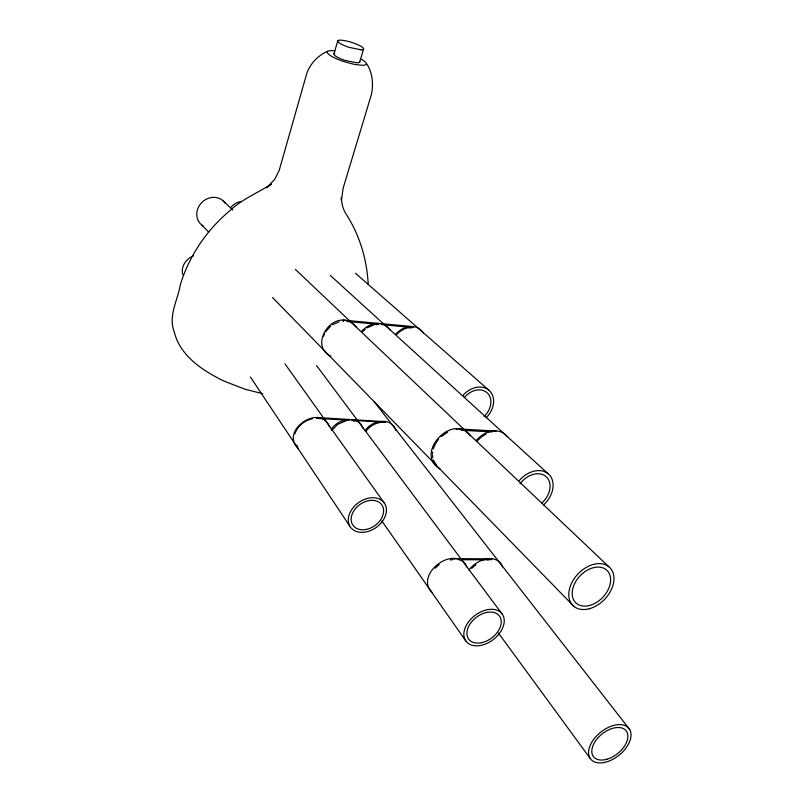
<?xml version="1.0" encoding="UTF-8"?>
<svg xmlns="http://www.w3.org/2000/svg" width="803" height="803" viewBox="0 0 803 803"><rect width="100%" height="100%" fill="white"/><g stroke="black" fill="none" stroke-linecap="round" stroke-linejoin="round"><path stroke-width="1.2" d="M412.581 327.152C415.763 325.506 421.535 329.812 423.452 333.054M456.636 429.675L456.114 429.173M316.733 418.002L317.024 417.49L385.631 421.726L385.33 422.227L351.734 420.36M432.375 454.066L432.717 451.989M333.988 53.801L337.802 40.802M359.664 62.122L363.558 49.154M323.549 336.296L324.442 334.028M433.229 448.877L435.387 443.738L438.699 439.03M294.992 433.67C297.451 426.122 304.568 420.411 312.447 418.714M325.586 331.87L330.665 326.028M491.486 558.998L491.637 559.832M331.117 429.826C337.17 418.684 358.479 414.177 363.137 428.651M331.82 430.408L337.712 424.365L346.404 420.631M365.295 430.589C371.488 420.31 391.713 416.526 395.839 430.378M365.977 431.191C370.093 425.61 376.958 422.037 383.924 422.157M468.892 570.13C473.86 563.475 481.81 558.928 490.171 558.597M476.34 440.235C480.074 436.3 484.57 432.857 489.94 431.592M477.173 440.957L481.368 436.993L486.086 434.062M441.269 436.611L447.803 432.034M395.608 334.279C399.834 329.601 406.94 325.486 413.063 326.931C411.778 328.999 407.111 326.751 405.124 328.748M396.311 334.871L399.894 331.529L404.019 329.089M361.731 331.258C366.81 325.576 375.021 321.762 382.589 324.241M362.454 331.86L365.184 329.32M434.985 568.293L439.231 564.639M471.712 568.313L475.898 564.7M367.142 327.865L373.656 324.974M332.472 324.723L339.127 321.802M327.504 51.322C317.928 55.497 310.259 63.608 306.776 73.474L279.173 170.457L274.807 179.199L266.686 187.812L271.414 183.997C257.512 193.152 241.593 199.325 229.367 211.139C206.441 230.29 189.167 256.087 180.354 284.643C177.824 300.011 167.998 316.031 174.211 331.729C180.103 356.291 203.53 371.297 224.82 381.445L245.066 389.244L262.711 393.691M412.872 326.57L343.453 320.136L343.222 320.999M343.343 321.11L343.453 320.136M385.47 421.314L385.219 422.077M486.759 560.062L490.362 559.631M453.836 558.446C438.197 557.744 418.192 579.234 432.255 592.654M450.322 559.932L452.792 559.641M492.038 431.141C497.589 430.107 504.093 431.863 507.255 436.822M329.611 426.885C319.935 402.554 279.032 431.101 298.495 448.596M375.894 324.583L378.123 324.482M453.755 558.647L491.807 558.798M458.654 559.711L485.534 559.811M349.245 420.22L316.884 418.423L317.024 417.49M456.435 428.862L496.113 431.02M461.273 430.257L492.269 431.934M334.721 50.86L331.177 50.649A20.416 4.316 17.3 0 0 344.427 61.761L354.464 64.401L362.464 65.324A20.416 4.316 17.3 0 0 360.386 58.77M347.067 321.451L378.052 324.312M381.776 324.663L412.772 327.524M454.016 558.446C459.326 558.476 465.238 561.367 466.613 566.868M490.352 558.597C495.531 558.607 501.243 561.528 502.477 566.898M352.848 420.712L354.876 421.093M348.281 321.07C328.688 313.863 310.068 346.806 330.886 356.261M440.114 468.982C413.575 454.036 452.551 411.889 470.407 435.738M349.395 321.33L353.179 323.579L356.181 326.962M384.587 325.054L387.347 326.711L390.248 330.043M355.488 273.251L488.927 390.228M330.214 275.319L548.178 473.78M222.752 200.499L232.75 209.974M295.424 269.437L608.825 566.727M296.317 445.083L297.672 446.428M201.694 224.95L208.69 232.117M272.518 297.522L574.205 606.646M436.2 464.827L433.339 459.999M374.369 401.942L629.592 729.375A24.512 14.725 -38.7 0 1 606.556 761.906A24.512 14.725 -38.7 0 1 593.246 739.985A24.512 14.725 -38.7 0 1 629.592 729.375M316.573 365.616L502.487 614.456A22.645 15.147 -37.4 0 1 481.981 645.15A22.645 15.147 -37.4 0 1 467.677 623.088A22.645 15.147 -37.4 0 1 502.487 614.456M453.936 558.637L454.137 559.159M498.362 632.965L590.165 758.383M284.945 363.819L384.416 503.16A20.798 15.247 -35.7 0 1 366.248 531.907A20.798 15.247 -35.7 0 1 351.413 510.066A20.798 15.247 -35.7 0 1 384.416 503.16M381.847 520.956L465.76 640.904M250.426 377.049L350.449 527.139M366.82 63.929C372.482 72.812 373.556 84.024 371.508 94.202L343.132 188.193L341.436 200.359L341.375 197.468C341.476 202.808 342.751 208.148 345.3 212.855C359.282 234.014 366.981 259.008 368.175 284.282M432.506 455.281L432.757 457.72M182.853 274.827A15.98 13.641 -32.6 0 1 193.543 255.816M462.919 395.488A20.748 16.1 -47.8 0 1 489.459 390.7A20.748 16.1 -47.8 0 1 486.126 417.761M464.796 397.063A17.636 13.681 -47.8 0 1 487.481 393.129A17.636 13.681 -47.8 0 1 484.189 416.315M519.33 480.475A23.417 17.264 -47 0 1 549.061 474.583A23.417 17.264 -47 0 1 543.591 504.906M230.883 207.294A15.98 14.223 -45.8 0 1 241.522 201.402M520.063 483.767A19.904 14.675 -47 0 1 546.08 476.611A19.904 14.675 -47 0 1 541.995 502.909M203.249 226.044A16.15 14.524 -43.9 0 1 201.643 202.637A16.15 14.524 -43.9 0 1 225.282 203.33M359.634 61.329A13.51 2.861 17.3 0 1 357.164 62.825L345.26 60.456A13.51 2.861 17.3 0 1 334.821 53.299M361.069 49.796L349.134 47.367A13.561 2.75 17.4 0 1 338.274 40.431A13.561 2.75 17.4 0 1 356.542 44.155A13.561 2.75 17.4 0 1 361.069 49.796M366.459 529.398A17.676 12.958 -35.7 0 0 381.877 504.946A17.676 12.958 -35.7 0 0 353.822 510.849A17.676 12.958 -35.7 0 0 366.459 529.398M482.342 642.53A19.242 12.878 -37.4 0 0 499.737 616.433A19.242 12.878 -37.4 0 0 470.146 623.811A19.242 12.878 -37.4 0 0 482.342 642.53M607.098 759.206A20.828 12.517 -38.7 0 0 626.641 731.543A20.828 12.517 -38.7 0 0 595.746 740.607A20.828 12.517 -38.7 0 0 607.098 759.206M589.181 608.774A26.459 18.399 -46.3 0 0 611.946 570.381A26.459 18.399 -46.3 0 0 572.971 580.559A26.459 18.399 -46.3 0 0 589.181 608.774M589.583 605.472A22.484 15.638 -46.3 0 0 608.885 572.82A22.484 15.638 -46.3 0 0 575.751 581.523A22.484 15.638 -46.3 0 0 589.583 605.472"/></g></svg>
